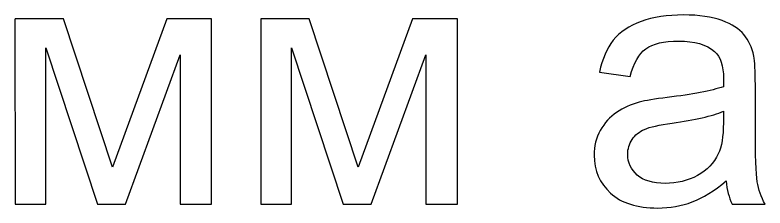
# Model space of a CAD drawing. Header units: centimetres. Extents: x -57 to 189, y -76 to 83.
# Drawn here: x 4.96 to 24.44, y 75.86 to 80.89 of the extents above; entities that cross this region are included whole.
import ezdxf

# ---------------------------------------------------------------- set-up
doc = ezdxf.new("R2010")
doc.units = ezdxf.units.CM
doc.header["$MEASUREMENT"] = 0
doc.layers.add('DEFAULT', color=7, linetype='Continuous')

msp = doc.modelspace()

# ---------------------------------------------------------------- linework, layer by layer
at = {"layer": 'DEFAULT', "color": 250}
for points, knots in [([(23.43135, 76.56993), (23.12788, 76.31136), (22.83525, 76.13021), (22.55501, 76.02338), (22.55501, 76.02338), (22.27476, 75.91654), (21.97439, 75.8639), (21.65234, 75.8639), (21.65234, 75.8639), (21.12282, 75.8639), (20.71561, 75.99241), (20.43072, 76.25098), (20.43072, 76.25098), (20.14583, 76.508), (20.00339, 76.83779), (20.00339, 77.2388), (20.00339, 77.2388), (20.00339, 77.47415), (20.05758, 77.68936), (20.16441, 77.88445), (20.16441, 77.88445), (20.27279, 78.07954), (20.41369, 78.23437), (20.5871, 78.35204), (20.5871, 78.35204), (20.76206, 78.46971), (20.95715, 78.55951), (21.17546, 78.6199), (21.17546, 78.6199), (21.33648, 78.6617), (21.57957, 78.70196), (21.90317, 78.74222), (21.90317, 78.74222), (22.56275, 78.81963), (23.05047, 78.91408), (23.36168, 79.02246), (23.36168, 79.02246), (23.36477, 79.13394), (23.36632, 79.20516), (23.36632, 79.23458), (23.36632, 79.23458), (23.36632, 79.56592), (23.28891, 79.79971), (23.13408, 79.93597), (23.13408, 79.93597), (22.92505, 80.12021), (22.61384, 80.21157), (22.20199, 80.21157), (22.20199, 80.21157), (21.81646, 80.21157), (21.53157, 80.14344), (21.34887, 80.00874), (21.34887, 80.00874), (21.16462, 79.87403), (21.02992, 79.63559), (20.94166, 79.29187), (20.94166, 79.29187), (20.94166, 79.29187), (20.14273, 79.40335), (20.14273, 79.40335), (20.14273, 79.40335), (20.2155, 79.74552), (20.33472, 80.02267), (20.50194, 80.23324), (20.50194, 80.23324), (20.66916, 80.44381), (20.9107, 80.60484), (21.22655, 80.71941), (21.22655, 80.71941), (21.54086, 80.83244), (21.90781, 80.88973), (22.32276, 80.88973), (22.32276, 80.88973), (22.73461, 80.88973), (23.07059, 80.84173), (23.32916, 80.74418), (23.32916, 80.74418), (23.58618, 80.64664), (23.77663, 80.52587), (23.89739, 80.37878), (23.89739, 80.37878), (24.01816, 80.23169), (24.10332, 80.0459), (24.15287, 79.82139), (24.15287, 79.82139), (24.17919, 79.68204), (24.19312, 79.43122), (24.19312, 79.07046), (24.19312, 79.07046), (24.19312, 79.07046), (24.19312, 77.98664), (24.19312, 77.98664), (24.19312, 77.98664), (24.19312, 77.22951), (24.21015, 76.75108), (24.24422, 76.54826), (24.24422, 76.54826), (24.27673, 76.34543), (24.34486, 76.15189), (24.44395, 75.96609), (24.44395, 75.96609), (24.44395, 75.96609), (23.58928, 75.96609), (23.58928, 75.96609), (23.58928, 75.96609), (23.50722, 76.13795), (23.45458, 76.33923), (23.43135, 76.56993)], [0, 0, 0, 0, 0.03571429, 0.03571429, 0.03571429, 0.03571429, 0.07142857, 0.07142857, 0.07142857, 0.07142857, 0.10714286, 0.10714286, 0.10714286, 0.10714286, 0.14285714, 0.14285714, 0.14285714, 0.14285714, 0.17857143, 0.17857143, 0.17857143, 0.17857143, 0.21428571, 0.21428571, 0.21428571, 0.21428571, 0.25, 0.25, 0.25, 0.25, 0.28571429, 0.28571429, 0.28571429, 0.28571429, 0.32142857, 0.32142857, 0.32142857, 0.32142857, 0.35714286, 0.35714286, 0.35714286, 0.35714286, 0.39285714, 0.39285714, 0.39285714, 0.39285714, 0.42857143, 0.42857143, 0.42857143, 0.42857143, 0.46428571, 0.46428571, 0.46428571, 0.46428571, 0.5, 0.5, 0.5, 0.5, 0.53571429, 0.53571429, 0.53571429, 0.53571429, 0.57142857, 0.57142857, 0.57142857, 0.57142857, 0.60714286, 0.60714286, 0.60714286, 0.60714286, 0.64285714, 0.64285714, 0.64285714, 0.64285714, 0.67857143, 0.67857143, 0.67857143, 0.67857143, 0.71428571, 0.71428571, 0.71428571, 0.71428571, 0.75, 0.75, 0.75, 0.75, 0.78571429, 0.78571429, 0.78571429, 0.78571429, 0.82142857, 0.82142857, 0.82142857, 0.82142857, 0.85714286, 0.85714286, 0.85714286, 0.85714286, 0.89285714, 0.89285714, 0.89285714, 0.89285714, 0.92857143, 0.92857143, 0.92857143, 0.92857143, 1, 1, 1, 1]), ([(4.95533, 80.78754), (4.95533, 80.78754), (6.21256, 80.78754), (6.21256, 80.78754), (6.21256, 80.78754), (6.21256, 80.78754), (7.48682, 76.92914), (7.48682, 76.92914), (7.48682, 76.92914), (7.48682, 76.92914), (8.89734, 80.78754), (8.89734, 80.78754), (8.89734, 80.78754), (8.89734, 80.78754), (10.06477, 80.78754), (10.06477, 80.78754), (10.06477, 80.78754), (10.06477, 80.78754), (10.06477, 75.96609), (10.06477, 75.96609), (10.06477, 75.96609), (10.06477, 75.96609), (9.24726, 75.96609), (9.24726, 75.96609), (9.24726, 75.96609), (9.24726, 75.96609), (9.24726, 79.84771), (9.24726, 79.84771), (9.24726, 79.84771), (9.24726, 79.84771), (7.82745, 75.96609), (7.82745, 75.96609), (7.82745, 75.96609), (7.82745, 75.96609), (7.09665, 75.96609), (7.09665, 75.96609), (7.09665, 75.96609), (7.09665, 75.96609), (5.75426, 80.03351), (5.75426, 80.03351), (5.75426, 80.03351), (5.75426, 80.03351), (5.75426, 75.96609), (5.75426, 75.96609), (5.75426, 75.96609), (5.75426, 75.96609), (4.95533, 75.96609), (4.95533, 75.96609), (4.95533, 75.96609), (4.95533, 75.96609), (4.95533, 80.78754), (4.95533, 80.78754)], [0, 0, 0, 0, 0.07142857, 0.07142857, 0.07142857, 0.07142857, 0.14285714, 0.14285714, 0.14285714, 0.14285714, 0.21428571, 0.21428571, 0.21428571, 0.21428571, 0.28571429, 0.28571429, 0.28571429, 0.28571429, 0.35714286, 0.35714286, 0.35714286, 0.35714286, 0.42857143, 0.42857143, 0.42857143, 0.42857143, 0.5, 0.5, 0.5, 0.5, 0.57142857, 0.57142857, 0.57142857, 0.57142857, 0.64285714, 0.64285714, 0.64285714, 0.64285714, 0.71428571, 0.71428571, 0.71428571, 0.71428571, 0.78571429, 0.78571429, 0.78571429, 0.78571429, 0.85714286, 0.85714286, 0.85714286, 0.85714286, 1, 1, 1, 1]), ([(11.34212, 80.78754), (11.34212, 80.78754), (12.59935, 80.78754), (12.59935, 80.78754), (12.59935, 80.78754), (12.59935, 80.78754), (13.87361, 76.92914), (13.87361, 76.92914), (13.87361, 76.92914), (13.87361, 76.92914), (15.28413, 80.78754), (15.28413, 80.78754), (15.28413, 80.78754), (15.28413, 80.78754), (16.45156, 80.78754), (16.45156, 80.78754), (16.45156, 80.78754), (16.45156, 80.78754), (16.45156, 75.96609), (16.45156, 75.96609), (16.45156, 75.96609), (16.45156, 75.96609), (15.63405, 75.96609), (15.63405, 75.96609), (15.63405, 75.96609), (15.63405, 75.96609), (15.63405, 79.84771), (15.63405, 79.84771), (15.63405, 79.84771), (15.63405, 79.84771), (14.21424, 75.96609), (14.21424, 75.96609), (14.21424, 75.96609), (14.21424, 75.96609), (13.48344, 75.96609), (13.48344, 75.96609), (13.48344, 75.96609), (13.48344, 75.96609), (12.14105, 80.03351), (12.14105, 80.03351), (12.14105, 80.03351), (12.14105, 80.03351), (12.14105, 75.96609), (12.14105, 75.96609), (12.14105, 75.96609), (12.14105, 75.96609), (11.34212, 75.96609), (11.34212, 75.96609), (11.34212, 75.96609), (11.34212, 75.96609), (11.34212, 80.78754), (11.34212, 80.78754)], [0, 0, 0, 0, 0.07142857, 0.07142857, 0.07142857, 0.07142857, 0.14285714, 0.14285714, 0.14285714, 0.14285714, 0.21428571, 0.21428571, 0.21428571, 0.21428571, 0.28571429, 0.28571429, 0.28571429, 0.28571429, 0.35714286, 0.35714286, 0.35714286, 0.35714286, 0.42857143, 0.42857143, 0.42857143, 0.42857143, 0.5, 0.5, 0.5, 0.5, 0.57142857, 0.57142857, 0.57142857, 0.57142857, 0.64285714, 0.64285714, 0.64285714, 0.64285714, 0.71428571, 0.71428571, 0.71428571, 0.71428571, 0.78571429, 0.78571429, 0.78571429, 0.78571429, 0.85714286, 0.85714286, 0.85714286, 0.85714286, 1, 1, 1, 1]), ([(23.36632, 78.38146), (23.06905, 78.26069), (22.62313, 78.1585), (22.02858, 78.07489), (22.02858, 78.07489), (21.69105, 78.0269), (21.45261, 77.9727), (21.31326, 77.91232), (21.31326, 77.91232), (21.17391, 77.85194), (21.06708, 77.76368), (20.99121, 77.64911), (20.99121, 77.64911), (20.91534, 77.53298), (20.87663, 77.40447), (20.87663, 77.26203), (20.87663, 77.26203), (20.87663, 77.04681), (20.9587, 76.86566), (21.12436, 76.72167), (21.12436, 76.72167), (21.29003, 76.57767), (21.53157, 76.5049), (21.84898, 76.5049), (21.84898, 76.5049), (22.16328, 76.5049), (22.44353, 76.57303), (22.68971, 76.71083), (22.68971, 76.71083), (22.93434, 76.84708), (23.1155, 77.03443), (23.23007, 77.27132), (23.23007, 77.27132), (23.31832, 77.45557), (23.36168, 77.72652), (23.36168, 78.08418), (23.36168, 78.08418), (23.36168, 78.08418), (23.36632, 78.38146), (23.36632, 78.38146)], [0, 0, 0, 0, 0.09090909, 0.09090909, 0.09090909, 0.09090909, 0.18181818, 0.18181818, 0.18181818, 0.18181818, 0.27272727, 0.27272727, 0.27272727, 0.27272727, 0.36363636, 0.36363636, 0.36363636, 0.36363636, 0.45454545, 0.45454545, 0.45454545, 0.45454545, 0.54545455, 0.54545455, 0.54545455, 0.54545455, 0.63636364, 0.63636364, 0.63636364, 0.63636364, 0.72727273, 0.72727273, 0.72727273, 0.72727273, 0.81818182, 0.81818182, 0.81818182, 0.81818182, 1, 1, 1, 1])]:
    msp.add_open_spline(points, degree=3, knots=knots, dxfattribs=at)

doc.saveas('drawing.dxf')
